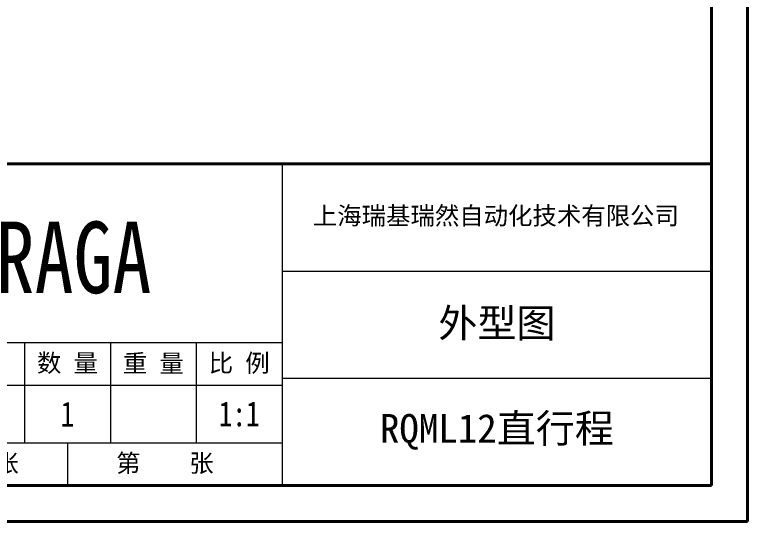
# Model space of a CAD drawing. Header units: millimetres. Extents: x 2379 to 4059, y 879 to 2067.
# Drawn here: x 3649.5 to 4059, y 879.1 to 1162.5 of the extents above; entities that cross this region are included whole.
import ezdxf

# ---------------------------------------------------------------- set-up
doc = ezdxf.new("R2010")
doc.units = ezdxf.units.MM
for name, color, linetype, lineweight in [('文字', 7, 'Continuous', 13), ('粗实线', 7, 'Continuous', 40), ('细实线', 3, 'Continuous', 13)]:
    doc.layers.add(name, color=color, linetype=linetype, lineweight=lineweight)
doc.styles.add('01', font='txt.shx')
doc.styles.get("Standard").update_dxf_attribs({"font": 'arial.ttf'})
doc.styles.add('STYLE1', font='txt.shx', dxfattribs={"width": 0.8, "height": 3, "bigfont": 'hzdx.shx'})

msp = doc.modelspace()

# ---------------------------------------------------------------- linework, layer by layer
at = {"layer": '粗实线'}
for p, q in [((4058.984, 879.144), (4058.984, 2067.144)), ((4038.984, 899.144), (4038.984, 2047.144)), ((4038.984, 1079.144), (3318.984, 1079.144)), ((2478.984, 899.144), (4038.984, 899.144)), ((2378.984, 879.144), (4058.984, 879.144))]:
    msp.add_line(p, q, dxfattribs=at)
at = {"layer": '细实线'}
for p, q in [((3798.984, 1079.144), (3798.984, 899.144)), ((3798.984, 1019.144), (4038.984, 1019.144)), ((3318.984, 979.144), (3798.984, 979.144)), ((3654.977, 978.97), (3654.977, 922.97)), ((3702.984, 979.144), (3702.984, 923.144)), ((3750.984, 979.144), (3750.984, 923.144)), ((3798.984, 959.144), (4038.984, 959.144)), ((3798.984, 955.144), (3558.984, 955.144)), ((3558.984, 923.144), (3798.984, 923.144)), ((3678.984, 923.144), (3678.984, 899.144))]:
    msp.add_line(p, q, dxfattribs=at)

# ---------------------------------------------------------------- texts
at = {"layer": '文字', "char_height": 10, "attachment_point": 5}
for s, insert, width in [('{\\fSimSun|b0|i0|c134|p2;上海瑞基瑞然自动化技术有限公司}', (3918.432, 1049.514), 394.18588), ('{\\fSimSun|b0|i0|c134|p2;数 量}', (3678.984, 967.144), 288), ('{\\fSimSun|b0|i0|c134|p2;重 量}', (3726.984, 967.144), 288), ('{\\fSimSun|b0|i0|c134|p2;比 例}', (3774.984, 967.144), 288), ('{\\fSimSun|b0|i0|c134|p2;共    张        第    张}', (3678.984, 911.144), 288)]:
    msp.add_mtext(s, dxfattribs=dict(at, insert=insert, width=width))
at = {"layer": '文字', "attachment_point": 5}
for s, insert, char_height, width, style in [('{\\fSimSun|b0|i0|c134|p2;\\W0.8;RAGA}', (3682.367, 1026.455), 40, 253.125, '01'), ('{\\fSimSun|b0|i0|c134|p2;外型图}', (3918.984, 989.144), 16, 240, '01'), ('{\\fSimSun|b0|i0|c134|p2;1}', (3678.98, 939.144), 14, 32, 'STYLE1'), ('{\\fSimSun|b0|i0|c134|p2;1:1}', (3774.984, 939.144), 14, 32, 'STYLE1'), ('\\pt176;{\\fSimSun|b0|i0|c134|p2;\\W1;RQML12直行程}', (3918.984, 929.144), 16, 240, 'STYLE1')]:
    msp.add_mtext(s, dxfattribs=dict(at, insert=insert, char_height=char_height, width=width, style=style))

doc.saveas('drawing.dxf')
